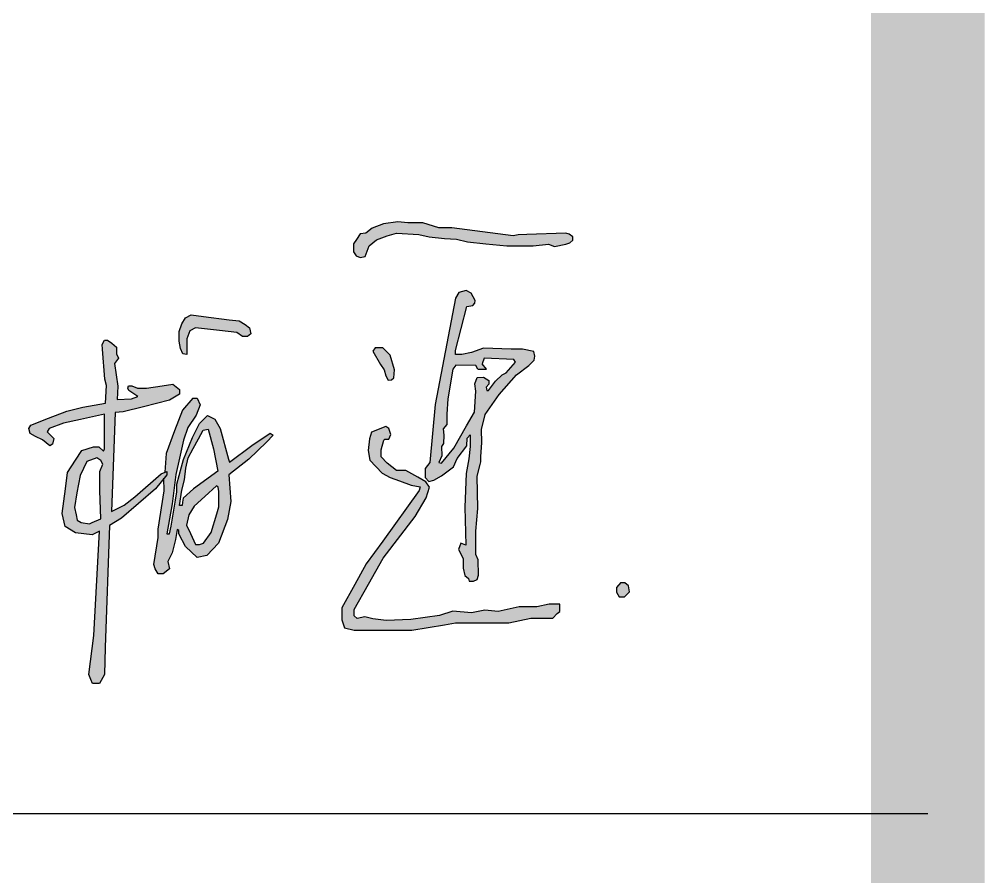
# Model space of a CAD drawing. Extents: x 33088 to 140010, y 13737 to 369010.
# Drawn here: x 119696 to 120968, y 236263 to 237394 of the extents above; entities that cross this region are included whole.
import ezdxf

# ---------------------------------------------------------------- set-up
doc = ezdxf.new("R2010")
doc.units = 0
doc.header["$LTSCALE"] = 1000
doc.header["$MEASUREMENT"] = 0
doc.layers.get('0').update_dxf_attribs({"linetype": 'CONTINUOUS'})
doc.layers.add('PUB_TITLE', color=4, linetype='CONTINUOUS')

msp = doc.modelspace()

# ---------------------------------------------------------------- hatches: boundary and pattern name
h = msp.add_hatch(color=256)
h.paths.add_polyline_path([(119821.5, 236939.6), (119826.5, 236946.6), (119824, 236952.4), (119824, 236961.2), (119818, 236966.4), (119812.1, 236970.3), (119808.2, 236970.3), (119805, 236964.8), (119805.4, 236958.7), (119808.5, 236919.1), (119810.7, 236910.4), (119809.5, 236887.2), (119779.8, 236882.2), (119758.6, 236876.9), (119734.3, 236867.5), (119711.2, 236858.5), (119708.6, 236854.1), (119710.4, 236847.1), (119717.3, 236843.5), (119726.5, 236838.8), (119736.2, 236830.9), (119739.6, 236833.1), (119741.5, 236840.5), (119732.7, 236849.7), (119735.3, 236853.9), (119754, 236860.9), (119776.4, 236865.8), (119808.3, 236872.8), (119808.3, 236827.1), (119806.7, 236824), (119800.8, 236829.5), (119793.8, 236829.5), (119778.2, 236824.7), (119770.2, 236812.3), (119759.5, 236795.7), (119756.8, 236774.3), (119752.6, 236742), (119756.2, 236724.5), (119770.2, 236716.3), (119791.8, 236713.5), (119801.5, 236718.4), (119794.3, 236580.7), (119787.7, 236529.6), (119790.3, 236522.9), (119792.4, 236517.5), (119801.8, 236517.5), (119808.2, 236529.5), (119809.3, 236564.9), (119814.6, 236726), (119830.5, 236735.7), (119875.3, 236774.4), (119890.2, 236793), (119890.2, 236797.4), (119882.8, 236793.9), (119848.2, 236763.6), (119834.3, 236752.8), (119817.3, 236744.6), (119822.5, 236874.9), (119832.7, 236875.8), (119859.5, 236882.5), (119893.8, 236891.2), (119907.1, 236899), (119907.1, 236905.4), (119898.5, 236912.2), (119884.4, 236910.2), (119863.4, 236907.3), (119851.7, 236907.3), (119844.3, 236910.3), (119839.7, 236910.3), (119838.8, 236907.3), (119840.3, 236903.9), (119852.3, 236896.2), (119844, 236893.2), (119825.1, 236892.1), (119825.8, 236909.8)])
h.paths.add_polyline_path([(119798.3, 236815.2), (119803.4, 236811.8), (119806.1, 236806.7), (119802.1, 236797.3), (119802.1, 236772), (119803.4, 236734.9), (119792.1, 236729.9), (119788.4, 236728.3), (119777.5, 236729.9), (119772.3, 236732.8), (119770.8, 236740), (119768.8, 236749.7), (119771.7, 236768.9), (119776.1, 236791.9), (119785.1, 236810.3)], flags=16)
h.paths.add_polyline_path([(119993.6, 236991.1), (119985.6, 236995.7), (119972.7, 236997.4), (119938.8, 237001.8), (119922.6, 237003.9), (119914.9, 236999.9), (119910, 236991.8), (119906.6, 236981.8), (119906.6, 236969), (119908.4, 236959.4), (119911.6, 236952.2), (119916.9, 236951.3), (119916.9, 236962.5), (119916.9, 236972), (119920.6, 236982.8), (119928.2, 236986.7), (119959.9, 236983.2), (119982.5, 236980.7), (119990.3, 236975.3), (119996.7, 236975.3), (120001, 236978.9), (119999.2, 236986.7)])
h.paths.add_polyline_path([(119912.3, 236838.4), (119918, 236855.2), (119929.1, 236871.7), (119934.5, 236885.2), (119930.3, 236893.8), (119924.8, 236893.8), (119911.1, 236878.1), (119900.7, 236850.6), (119889.5, 236820.9), (119887.9, 236796.3), (119890.2, 236797.4), (119890.2, 236793), (119886.4, 236788.4), (119886.8, 236771.8), (119878.9, 236721), (119878.9, 236710), (119873.2, 236674.7), (119875.1, 236668.7), (119879.1, 236662.4), (119885.4, 236662.4), (119893.8, 236669), (119891.6, 236678.6), (119897.6, 236689.8), (119901.6, 236707.6), (119903.9, 236720.8), (119906, 236719.4), (119906, 236715.5), (119906.6, 236714.3), (119915.1, 236698.1), (119930.2, 236683.7), (119942.9, 236686.6), (119958.5, 236702.7), (119970.3, 236733.9), (119974.9, 236757.8), (119972, 236792.6), (119998.6, 236813.6), (120021.9, 236835.9), (120030.6, 236845.1), (120026.5, 236847.8), (120002.5, 236831.4), (119972.9, 236809.3), (119971.8, 236813.4), (119960.5, 236854.1), (119953.8, 236866), (119944.1, 236871), (119933.5, 236860.3), (119924.1, 236842.2), (119912.5, 236813.1), (119909.8, 236803.3), (119903.5, 236780.4), (119903.5, 236770.2), (119901.6, 236759.4), (119896.1, 236724.9), (119894, 236714.9), (119890.2, 236714.9), (119897.5, 236754.5), (119902.4, 236793.1), (119907.2, 236814.7)])
h.paths.add_polyline_path([(119925.3, 236827.7), (119932, 236840.2), (119938.2, 236851.9), (119944.8, 236852.8), (119952.1, 236827.1), (119957.7, 236797.5), (119925.6, 236774.3), (119912.1, 236762.1), (119911.2, 236756.9), (119910.4, 236752.5), (119907.1, 236752.3), (119910.1, 236772.4), (119913.5, 236786.4), (119915.4, 236801.5), (119918.7, 236815.4)], flags=16)
h.paths.add_polyline_path([(119955.7, 236778.1), (119958.1, 236776.6), (119958.9, 236770.9), (119958.9, 236750.6), (119956.1, 236741.4), (119948.7, 236716.8), (119938.7, 236702.5), (119933.5, 236700.9), (119928.2, 236700.9), (119921.6, 236715.3), (119916.5, 236726.2), (119919.2, 236740), (119926.2, 236751.5), (119940.3, 236764.3)], flags=16)
h.paths.add_polyline_path([(120193, 237111.5), (120222.5, 237109.9), (120236.3, 237106.5), (120256.5, 237104.7), (120272.3, 237103.4), (120286.6, 237100.1), (120311, 237097.6), (120338.7, 237094.7), (120373.1, 237094.7), (120393.4, 237096.9), (120401.5, 237093.8), (120416.4, 237096.9), (120421.6, 237098.8), (120425.5, 237102.5), (120425.5, 237106.7), (120420.7, 237110.1), (120416.5, 237111.7), (120364.9, 237109.6), (120353.6, 237109.2), (120346.9, 237108), (120266, 237118.7), (120249, 237118.7), (120227.7, 237125.1), (120208, 237125.1), (120194.7, 237126.6), (120175.8, 237123.8), (120161.2, 237118.3), (120152.7, 237111.6), (120145.3, 237110.6), (120140.5, 237103.2), (120136.6, 237097.4), (120136.6, 237087), (120140.1, 237081.6), (120145.3, 237079.3), (120151.7, 237080.9), (120156.9, 237094.9), (120166.8, 237102.7), (120180.8, 237108.1)])
h.paths.add_polyline_path([(120184.8, 236950.4), (120175.3, 236960.3), (120165, 236960.3), (120162, 236956.1), (120171.9, 236938.1), (120176.9, 236931.2), (120178.9, 236923.5), (120182.2, 236917.7), (120186.3, 236918.1), (120189.5, 236920.9), (120190.6, 236931.4)])
h.paths.add_polyline_path([(120285.9, 237014.9), (120293.5, 237016.3), (120296.4, 237019), (120296.6, 237022.5), (120291.3, 237032.2), (120284.7, 237035.7), (120275.4, 237033.1), (120270.9, 237025.7), (120244.2, 236885.4), (120236.9, 236809.1), (120230.8, 236801), (120230.8, 236789.1), (120235.6, 236783.8), (120242.5, 236785.9), (120252.3, 236791.3), (120268.3, 236803.3), (120272.9, 236814.2), (120286, 236831.2), (120286.3, 236841), (120290.4, 236845.7), (120290.4, 236830.1), (120288.6, 236814.1), (120285, 236794.5), (120283.2, 236750.3), (120284.3, 236700.1), (120278.1, 236702.8), (120274.9, 236694.2), (120281.1, 236682.6), (120281.1, 236669.6), (120283, 236660.2), (120287.8, 236655.9), (120289, 236652.6), (120294.5, 236652.6), (120299.2, 236654.6), (120301, 236660.5), (120300.7, 236680.6), (120297.7, 236687.7), (120297.7, 236718.7), (120300.1, 236748.2), (120299.2, 236791), (120303.2, 236806.4), (120304.1, 236810), (120304.1, 236816.4), (120305.5, 236835.3), (120305, 236852.4), (120309.9, 236872.3), (120328.6, 236898.7), (120351.3, 236924.7), (120367.4, 236937), (120374.5, 236944.2), (120375.4, 236949.2), (120374.1, 236955.5), (120359.1, 236958.5), (120344.3, 236958.5), (120307.9, 236959.9), (120292.1, 236954), (120279.1, 236951.5), (120270.7, 236951.5), (120270.7, 236956.6)])
h.paths.add_polyline_path([(120271.1, 236937.5), (120297.6, 236937.1), (120300.4, 236932.3), (120303.4, 236932.3), (120311.9, 236932.3), (120305.8, 236939), (120308.7, 236946.7), (120347.7, 236944.8), (120350, 236941.2), (120337.8, 236927.4), (120332.2, 236924.8), (120323.5, 236916.3), (120314.4, 236903.8), (120312.2, 236903.8), (120311.3, 236908.5), (120314.7, 236912.5), (120314.7, 236917), (120307.8, 236921.7), (120299.5, 236921), (120296.3, 236912.6), (120297.7, 236903.2), (120295.9, 236875.4), (120285.5, 236857.3), (120268.6, 236828), (120252.3, 236808), (120249.1, 236808.9), (120252.7, 236817.9), (120252.2, 236830.3), (120255.2, 236834), (120255.5, 236845.3), (120254.6, 236853.6), (120259.3, 236859.2), (120259.3, 236872.9), (120260.8, 236892.9), (120267.2, 236932.1)], flags=16)
h.paths.add_polyline_path([(120180.9, 236808.3), (120172.8, 236816.7), (120172.8, 236825.7), (120176.5, 236838.5), (120177.7, 236839.9), (120183.1, 236839.9), (120185.5, 236845.9), (120183, 236853.9), (120178.9, 236856.4), (120160.2, 236848.9), (120157.4, 236840.2), (120155.7, 236824.8), (120157.8, 236812.1), (120174.2, 236794.8), (120184.6, 236789.2), (120197, 236784.8), (120212.3, 236779.3), (120224.1, 236776.8), (120222.8, 236772), (120174.9, 236705.4), (120153.3, 236675.6), (120138.1, 236648.3), (120120.9, 236617.4), (120120.9, 236601.6), (120124.4, 236591), (120137.3, 236587.9), (120159.8, 236587.9), (120188.3, 236587.9), (120213.4, 236587.9), (120256.5, 236595), (120270.9, 236597.4), (120301.2, 236597.4), (120341.1, 236597.4), (120370.2, 236603.9), (120399, 236603.9), (120405, 236609.7), (120408.2, 236612.7), (120408.2, 236622.1), (120394.5, 236622.1), (120378.1, 236618.7), (120354.9, 236618.7), (120326.9, 236612.6), (120309.5, 236614.5), (120291.8, 236610.8), (120267.5, 236612.9), (120249.6, 236607.4), (120211.9, 236601.8), (120179.4, 236600.6), (120161.7, 236602.7), (120151.5, 236605.5), (120141.4, 236603.3), (120137.1, 236606.7), (120137.1, 236615.3), (120156.1, 236648.6), (120175.6, 236682.8), (120217.7, 236738), (120232.1, 236762.5), (120236.4, 236776.5), (120231.8, 236783.7), (120221.4, 236789.6), (120213.1, 236794.3), (120205.4, 236798.7), (120193.3, 236798.7)])
h.paths.add_polyline_path([(120498.8, 236646.5), (120494, 236650.2), (120488.2, 236650.2), (120482.9, 236644.1), (120482.9, 236638), (120486.4, 236632), (120493.4, 236632), (120500.2, 236638.6)])
h = msp.add_hatch(color=250)
h.paths.add_polyline_path([(120266, 237118.7), (120249, 237118.7), (120227.7, 237125.1), (120208, 237125.1), (120194.7, 237126.6), (120175.8, 237123.8), (120161.2, 237118.3), (120152.7, 237111.6), (120145.3, 237110.6), (120140.5, 237103.2), (120136.6, 237097.4), (120136.6, 237087), (120140.1, 237081.6), (120145.3, 237079.3), (120151.7, 237080.9), (120156.9, 237094.9), (120166.8, 237102.7), (120180.8, 237108.1), (120193, 237111.5), (120222.5, 237109.9), (120236.3, 237106.5), (120256.5, 237104.7), (120272.3, 237103.4), (120286.6, 237100.1), (120311, 237097.6), (120338.7, 237094.7), (120373.1, 237094.7), (120393.4, 237096.9), (120401.5, 237093.8), (120416.4, 237096.9), (120421.6, 237098.8), (120425.5, 237102.5), (120425.5, 237106.7), (120420.7, 237110.1), (120416.5, 237111.7), (120364.9, 237109.6), (120353.6, 237109.2), (120346.9, 237108)])
h.paths.add_polyline_path([(120293.5, 237016.3), (120296.4, 237019), (120296.6, 237022.5), (120291.3, 237032.2), (120284.7, 237035.7), (120275.4, 237033.1), (120270.9, 237025.7), (120244.2, 236885.4), (120236.9, 236809.1), (120230.8, 236801), (120230.8, 236789.1), (120235.6, 236783.8), (120242.5, 236785.9), (120252.3, 236791.3), (120268.3, 236803.3), (120272.9, 236814.2), (120286, 236831.2), (120286.3, 236841), (120290.4, 236845.7), (120290.4, 236830.1), (120288.6, 236814.1), (120285, 236794.5), (120283.2, 236750.3), (120284.3, 236700.1), (120278.1, 236702.8), (120274.9, 236694.2), (120281.1, 236682.6), (120281.1, 236669.6), (120283, 236660.2), (120287.8, 236655.9), (120289, 236652.6), (120294.5, 236652.6), (120299.2, 236654.6), (120301, 236660.5), (120300.7, 236680.6), (120297.7, 236687.7), (120297.7, 236718.7), (120300.1, 236748.2), (120299.2, 236791), (120303.2, 236806.4), (120304.1, 236810), (120304.1, 236816.4), (120305.5, 236835.3), (120305, 236852.4), (120309.9, 236872.3), (120328.6, 236898.7), (120351.3, 236924.7), (120367.4, 236937), (120374.5, 236944.2), (120375.4, 236949.2), (120374.1, 236955.5), (120359.1, 236958.5), (120344.3, 236958.5), (120307.9, 236959.9), (120292.1, 236954), (120279.1, 236951.5), (120270.7, 236951.5), (120270.7, 236956.6), (120285.9, 237014.9)])
h.paths.add_polyline_path([(120308.7, 236946.7), (120347.7, 236944.8), (120350, 236941.2), (120337.8, 236927.4), (120332.2, 236924.8), (120323.5, 236916.3), (120314.4, 236903.8), (120312.2, 236903.8), (120311.3, 236908.5), (120314.7, 236912.5), (120314.7, 236917), (120307.8, 236921.7), (120299.5, 236921), (120296.3, 236912.6), (120297.7, 236903.2), (120295.9, 236875.4), (120285.5, 236857.3), (120268.6, 236828), (120252.3, 236808), (120249.1, 236808.9), (120252.7, 236817.9), (120252.2, 236830.3), (120255.2, 236834), (120255.5, 236845.3), (120254.6, 236853.6), (120259.3, 236859.2), (120259.3, 236872.9), (120260.8, 236892.9), (120267.2, 236932.1), (120271.1, 236937.5), (120297.6, 236937.1), (120300.4, 236932.3), (120303.4, 236932.3), (120311.9, 236932.3), (120305.8, 236939)], flags=16)
h.paths.add_polyline_path([(120176.5, 236838.5), (120177.7, 236839.9), (120183.1, 236839.9), (120185.5, 236845.9), (120183, 236853.9), (120178.9, 236856.4), (120160.2, 236848.9), (120157.4, 236840.2), (120155.7, 236824.8), (120157.8, 236812.1), (120174.2, 236794.8), (120184.6, 236789.2), (120197, 236784.8), (120212.3, 236779.3), (120224.1, 236776.8), (120222.8, 236772), (120174.9, 236705.4), (120153.3, 236675.6), (120138.1, 236648.3), (120120.9, 236617.4), (120120.9, 236601.6), (120124.4, 236591), (120137.3, 236587.9), (120159.8, 236587.9), (120188.3, 236587.9), (120213.4, 236587.9), (120256.5, 236595), (120270.9, 236597.4), (120301.2, 236597.4), (120341.1, 236597.4), (120370.2, 236603.9), (120399, 236603.9), (120405, 236609.7), (120408.2, 236612.7), (120408.2, 236622.1), (120394.5, 236622.1), (120378.1, 236618.7), (120354.9, 236618.7), (120326.9, 236612.6), (120309.5, 236614.5), (120291.8, 236610.8), (120267.5, 236612.9), (120249.6, 236607.4), (120211.9, 236601.8), (120179.4, 236600.6), (120161.7, 236602.7), (120151.5, 236605.5), (120141.4, 236603.3), (120137.1, 236606.7), (120137.1, 236615.3), (120156.1, 236648.6), (120175.6, 236682.8), (120217.7, 236738), (120232.1, 236762.5), (120236.4, 236776.5), (120231.8, 236783.7), (120221.4, 236789.6), (120213.1, 236794.3), (120205.4, 236798.7), (120193.3, 236798.7), (120180.9, 236808.3), (120172.8, 236816.7), (120172.8, 236825.7)])
h.paths.add_polyline_path([(120184.8, 236950.4), (120175.3, 236960.3), (120165, 236960.3), (120162, 236956.1), (120171.9, 236938.1), (120176.9, 236931.2), (120178.9, 236923.5), (120182.2, 236917.7), (120186.3, 236918.1), (120189.5, 236920.9), (120190.6, 236931.4)])
h = msp.add_hatch(color=256)
h.paths.add_polyline_path([(120180.8, 237108.1), (120193, 237111.5), (120222.5, 237109.9), (120236.3, 237106.5), (120256.5, 237104.7), (120272.3, 237103.4), (120286.6, 237100.1), (120311, 237097.6), (120338.7, 237094.7), (120373.1, 237094.7), (120393.4, 237096.9), (120401.5, 237093.8), (120416.4, 237096.9), (120421.6, 237098.8), (120425.5, 237102.5), (120425.5, 237106.7), (120420.7, 237110.1), (120416.5, 237111.7), (120364.9, 237109.6), (120353.6, 237109.2), (120346.9, 237108), (120266, 237118.7), (120249, 237118.7), (120227.7, 237125.1), (120208, 237125.1), (120194.7, 237126.6), (120175.8, 237123.8), (120161.2, 237118.3), (120152.7, 237111.6), (120145.3, 237110.6), (120140.5, 237103.2), (120136.6, 237097.4), (120136.6, 237087), (120140.1, 237081.6), (120145.3, 237079.3), (120151.7, 237080.9), (120156.9, 237094.9), (120166.8, 237102.7)])
h.paths.add_polyline_path([(120184.8, 236950.4), (120175.3, 236960.3), (120165, 236960.3), (120162, 236956.1), (120171.9, 236938.1), (120176.9, 236931.2), (120178.9, 236923.5), (120182.2, 236917.7), (120186.3, 236918.1), (120189.5, 236920.9), (120190.6, 236931.4)])
h.paths.add_polyline_path([(120285.9, 237014.9), (120293.5, 237016.3), (120296.4, 237019), (120296.6, 237022.5), (120291.3, 237032.2), (120284.7, 237035.7), (120275.4, 237033.1), (120270.9, 237025.7), (120244.2, 236885.4), (120236.9, 236809.1), (120230.8, 236801), (120230.8, 236789.1), (120235.6, 236783.8), (120242.5, 236785.9), (120252.3, 236791.3), (120268.3, 236803.3), (120272.9, 236814.2), (120286, 236831.2), (120286.3, 236841), (120290.4, 236845.7), (120290.4, 236830.1), (120288.6, 236814.1), (120285, 236794.5), (120283.2, 236750.3), (120284.3, 236700.1), (120278.1, 236702.8), (120274.9, 236694.2), (120281.1, 236682.6), (120281.1, 236669.6), (120283, 236660.2), (120287.8, 236655.9), (120289, 236652.6), (120294.5, 236652.6), (120299.2, 236654.6), (120301, 236660.5), (120300.7, 236680.6), (120297.7, 236687.7), (120297.7, 236718.7), (120300.1, 236748.2), (120299.2, 236791), (120303.2, 236806.4), (120304.1, 236810), (120304.1, 236816.4), (120305.5, 236835.3), (120305, 236852.4), (120309.9, 236872.3), (120328.6, 236898.7), (120351.3, 236924.7), (120367.4, 236937), (120374.5, 236944.2), (120375.4, 236949.2), (120374.1, 236955.5), (120359.1, 236958.5), (120344.3, 236958.5), (120307.9, 236959.9), (120292.1, 236954), (120279.1, 236951.5), (120270.7, 236951.5), (120270.7, 236956.6)])
h.paths.add_polyline_path([(120271.1, 236937.5), (120297.6, 236937.1), (120300.4, 236932.3), (120303.4, 236932.3), (120311.9, 236932.3), (120305.8, 236939), (120308.7, 236946.7), (120347.7, 236944.8), (120350, 236941.2), (120337.8, 236927.4), (120332.2, 236924.8), (120323.5, 236916.3), (120314.4, 236903.8), (120312.2, 236903.8), (120311.3, 236908.5), (120314.7, 236912.5), (120314.7, 236917), (120307.8, 236921.7), (120299.5, 236921), (120296.3, 236912.6), (120297.7, 236903.2), (120295.9, 236875.4), (120285.5, 236857.3), (120268.6, 236828), (120252.3, 236808), (120249.1, 236808.9), (120252.7, 236817.9), (120252.2, 236830.3), (120255.2, 236834), (120255.5, 236845.3), (120254.6, 236853.6), (120259.3, 236859.2), (120259.3, 236872.9), (120260.8, 236892.9), (120267.2, 236932.1)], flags=16)
h.paths.add_polyline_path([(120172.8, 236825.7), (120176.5, 236838.5), (120177.7, 236839.9), (120183.1, 236839.9), (120185.5, 236845.9), (120183, 236853.9), (120178.9, 236856.4), (120160.2, 236848.9), (120157.4, 236840.2), (120155.7, 236824.8), (120157.8, 236812.1), (120174.2, 236794.8), (120184.6, 236789.2), (120197, 236784.8), (120212.3, 236779.3), (120224.1, 236776.8), (120222.8, 236772), (120174.9, 236705.4), (120153.3, 236675.6), (120138.1, 236648.3), (120120.9, 236617.4), (120120.9, 236601.6), (120124.4, 236591), (120137.3, 236587.9), (120159.8, 236587.9), (120188.3, 236587.9), (120213.4, 236587.9), (120256.5, 236595), (120270.9, 236597.4), (120301.2, 236597.4), (120341.1, 236597.4), (120370.2, 236603.9), (120399, 236603.9), (120405, 236609.7), (120408.2, 236612.7), (120408.2, 236622.1), (120394.5, 236622.1), (120378.1, 236618.7), (120354.9, 236618.7), (120326.9, 236612.6), (120309.5, 236614.5), (120291.8, 236610.8), (120267.5, 236612.9), (120249.6, 236607.4), (120211.9, 236601.8), (120179.4, 236600.6), (120161.7, 236602.7), (120151.5, 236605.5), (120141.4, 236603.3), (120137.1, 236606.7), (120137.1, 236615.3), (120156.1, 236648.6), (120175.6, 236682.8), (120217.7, 236738), (120232.1, 236762.5), (120236.4, 236776.5), (120231.8, 236783.7), (120221.4, 236789.6), (120213.1, 236794.3), (120205.4, 236798.7), (120193.3, 236798.7), (120180.9, 236808.3), (120172.8, 236816.7)])
h = msp.add_hatch(color=256)
h.paths.add_polyline_path([(119906.6, 236969), (119908.4, 236959.4), (119911.6, 236952.2), (119916.9, 236951.3), (119916.9, 236962.5), (119916.9, 236972), (119920.6, 236982.8), (119928.2, 236986.7), (119959.9, 236983.2), (119982.5, 236980.7), (119990.3, 236975.3), (119996.7, 236975.3), (120001, 236978.9), (119999.2, 236986.7), (119993.6, 236991.1), (119985.6, 236995.7), (119972.7, 236997.4), (119938.8, 237001.8), (119922.6, 237003.9), (119914.9, 236999.9), (119910, 236991.8), (119906.6, 236981.8)])
h.paths.add_polyline_path([(119878.9, 236710), (119873.2, 236674.7), (119875.1, 236668.7), (119879.1, 236662.4), (119885.4, 236662.4), (119893.8, 236669), (119891.6, 236678.6), (119897.6, 236689.8), (119901.6, 236707.6), (119903.9, 236720.8), (119906, 236719.4), (119906, 236715.5), (119906.6, 236714.3), (119915.1, 236698.1), (119930.2, 236683.7), (119942.9, 236686.6), (119958.5, 236702.7), (119970.3, 236733.9), (119974.9, 236757.8), (119972, 236792.6), (119998.6, 236813.6), (120021.9, 236835.9), (120030.6, 236845.1), (120026.5, 236847.8), (120002.5, 236831.4), (119972.9, 236809.3), (119971.8, 236813.4), (119960.5, 236854.1), (119953.8, 236866), (119944.1, 236871), (119933.5, 236860.3), (119924.1, 236842.2), (119912.5, 236813.1), (119909.8, 236803.3), (119903.5, 236780.4), (119903.5, 236770.2), (119901.6, 236759.4), (119896.1, 236724.9), (119894, 236714.9), (119890.2, 236714.9), (119897.5, 236754.5), (119902.4, 236793.1), (119907.2, 236814.7), (119912.3, 236838.4), (119918, 236855.2), (119929.1, 236871.7), (119934.5, 236885.2), (119930.3, 236893.8), (119924.8, 236893.8), (119911.1, 236878.1), (119900.7, 236850.6), (119889.5, 236820.9), (119887.9, 236796.3), (119890.2, 236797.4), (119890.2, 236793), (119886.4, 236788.4), (119886.8, 236771.8), (119878.9, 236721)])
h.paths.add_polyline_path([(119907.1, 236752.3), (119910.1, 236772.4), (119913.5, 236786.4), (119915.4, 236801.5), (119918.7, 236815.4), (119925.3, 236827.7), (119932, 236840.2), (119938.2, 236851.9), (119944.8, 236852.8), (119952.1, 236827.1), (119957.7, 236797.5), (119925.6, 236774.3), (119912.1, 236762.1), (119911.2, 236756.9), (119910.4, 236752.5)], flags=16)
h.paths.add_polyline_path([(119916.5, 236726.2), (119919.2, 236740), (119926.2, 236751.5), (119940.3, 236764.3), (119957.7, 236779.9), (119958.9, 236770.9), (119958.9, 236750.6), (119956.1, 236741.4), (119948.7, 236716.8), (119937.7, 236700.9), (119928.2, 236700.9), (119921.6, 236715.3)], flags=16)
for color, points in [(250, [(119993.6, 236991.1), (119985.6, 236995.7), (119972.7, 236997.4), (119938.8, 237001.8), (119922.6, 237003.9), (119914.9, 236999.9), (119910, 236991.8), (119906.6, 236981.8), (119906.6, 236969), (119908.4, 236959.4), (119911.6, 236952.2), (119916.9, 236951.3), (119916.9, 236962.5), (119916.9, 236972), (119920.6, 236982.8), (119928.2, 236986.7), (119959.9, 236983.2), (119982.5, 236980.7), (119990.3, 236975.3), (119996.7, 236975.3), (120001, 236978.9), (119999.2, 236986.7)]), (256, [(119906.6, 236969), (119908.4, 236959.4), (119911.6, 236952.2), (119916.9, 236951.3), (119916.9, 236962.5), (119916.9, 236972), (119920.6, 236982.8), (119928.2, 236986.7), (119959.9, 236983.2), (119982.5, 236980.7), (119990.3, 236975.3), (119996.7, 236975.3), (120001, 236978.9), (119999.2, 236986.7), (119993.6, 236991.1), (119985.6, 236995.7), (119972.7, 236997.4), (119938.8, 237001.8), (119922.6, 237003.9), (119914.9, 236999.9), (119910, 236991.8), (119906.6, 236981.8)]), (250, [(120498.8, 236646.5), (120494, 236650.2), (120488.2, 236650.2), (120482.9, 236644.1), (120482.9, 236638), (120486.4, 236632), (120493.4, 236632), (120500.2, 236638.6)]), (256, [(120494, 236650.2), (120488.2, 236650.2), (120482.9, 236644.1), (120482.9, 236638), (120486.4, 236632), (120493.4, 236632), (120500.2, 236638.6), (120498.8, 236646.5)])]:
    msp.add_hatch(color=color).paths.add_polyline_path(points)
h = msp.add_hatch(color=250)
h.paths.add_polyline_path([(119821.5, 236939.6), (119826.5, 236946.6), (119824, 236952.4), (119824, 236961.2), (119818, 236966.4), (119812.1, 236970.3), (119808.2, 236970.3), (119805, 236964.8), (119805.4, 236958.7), (119808.5, 236919.1), (119810.7, 236910.4), (119809.5, 236887.2), (119779.8, 236882.2), (119758.6, 236876.9), (119734.3, 236867.5), (119711.2, 236858.5), (119708.6, 236854.1), (119710.4, 236847.1), (119717.3, 236843.5), (119726.5, 236838.8), (119736.2, 236830.9), (119739.6, 236833.1), (119741.5, 236840.5), (119732.7, 236849.7), (119735.3, 236853.9), (119754, 236860.9), (119776.4, 236865.8), (119808.3, 236872.8), (119808.3, 236827.1), (119806.7, 236824), (119800.8, 236829.5), (119793.8, 236829.5), (119778.2, 236824.7), (119770.2, 236812.3), (119759.5, 236795.7), (119756.8, 236774.3), (119752.6, 236742), (119756.2, 236724.5), (119770.2, 236716.3), (119791.8, 236713.5), (119801.5, 236718.4), (119794.3, 236580.7), (119787.7, 236529.6), (119790.3, 236522.9), (119792.4, 236517.5), (119801.8, 236517.5), (119808.2, 236529.5), (119809.3, 236564.9), (119814.6, 236726), (119830.5, 236735.7), (119875.3, 236774.4), (119890.2, 236793), (119890.2, 236797.4), (119882.8, 236793.9), (119848.2, 236763.6), (119834.3, 236752.8), (119817.3, 236744.6), (119822.5, 236874.9), (119832.7, 236875.8), (119859.5, 236882.5), (119893.8, 236891.2), (119907.1, 236899), (119907.1, 236905.4), (119898.5, 236912.2), (119884.4, 236910.2), (119863.4, 236907.3), (119851.7, 236907.3), (119844.3, 236910.3), (119839.7, 236910.3), (119838.8, 236907.3), (119840.3, 236903.9), (119852.3, 236896.2), (119844, 236893.2), (119825.1, 236892.1), (119825.8, 236909.8)])
h.paths.add_polyline_path([(119798.3, 236815.2), (119803.4, 236811.8), (119806.1, 236806.7), (119802.1, 236797.3), (119802.1, 236772), (119803.4, 236734.9), (119792.1, 236729.9), (119788.4, 236728.3), (119777.5, 236729.9), (119772.3, 236732.8), (119770.8, 236740), (119768.8, 236749.7), (119771.7, 236768.9), (119776.1, 236791.9), (119785.1, 236810.3)], flags=16)
h = msp.add_hatch(color=250)
h.paths.add_polyline_path([(119912.3, 236838.4), (119918, 236855.2), (119929.1, 236871.7), (119934.5, 236885.2), (119930.3, 236893.8), (119924.8, 236893.8), (119911.1, 236878.1), (119900.7, 236850.6), (119889.5, 236820.9), (119887.9, 236796.3), (119890.2, 236797.4), (119890.2, 236793), (119886.4, 236788.4), (119886.8, 236771.8), (119878.9, 236721), (119878.9, 236710), (119873.2, 236674.7), (119875.1, 236668.7), (119879.1, 236662.4), (119885.4, 236662.4), (119893.8, 236669), (119891.6, 236678.6), (119897.6, 236689.8), (119901.6, 236707.6), (119903.9, 236720.8), (119906, 236719.4), (119906, 236715.5), (119906.6, 236714.3), (119915.1, 236698.1), (119930.2, 236683.7), (119942.9, 236686.6), (119958.5, 236702.7), (119970.3, 236733.9), (119974.9, 236757.8), (119972, 236792.6), (119998.6, 236813.6), (120021.9, 236835.9), (120030.6, 236845.1), (120026.5, 236847.8), (120002.5, 236831.4), (119972.9, 236809.3), (119971.8, 236813.4), (119960.5, 236854.1), (119953.8, 236866), (119944.1, 236871), (119933.5, 236860.3), (119924.1, 236842.2), (119912.5, 236813.1), (119909.8, 236803.3), (119903.5, 236780.4), (119903.5, 236770.2), (119901.6, 236759.4), (119896.1, 236724.9), (119894, 236714.9), (119890.2, 236714.9), (119897.5, 236754.5), (119902.4, 236793.1), (119907.2, 236814.7)])
h.paths.add_polyline_path([(119925.3, 236827.7), (119932, 236840.2), (119938.2, 236851.9), (119944.8, 236852.8), (119952.1, 236827.1), (119957.7, 236797.5), (119925.6, 236774.3), (119912.1, 236762.1), (119911.2, 236756.9), (119910.4, 236752.5), (119907.1, 236752.3), (119910.1, 236772.4), (119913.5, 236786.4), (119915.4, 236801.5), (119918.7, 236815.4)], flags=16)
h.paths.add_polyline_path([(119955.7, 236778.1), (119958.1, 236776.6), (119958.9, 236770.9), (119958.9, 236750.6), (119956.1, 236741.4), (119948.7, 236716.8), (119938.7, 236702.5), (119933.5, 236700.9), (119928.2, 236700.9), (119921.6, 236715.3), (119916.5, 236726.2), (119919.2, 236740), (119926.2, 236751.5), (119940.3, 236764.3)], flags=16)

# ---------------------------------------------------------------- linework, layer by layer
for p, q in [((120161.2, 237118.3), (120152.7, 237111.6)), ((120175.8, 237123.8), (120161.2, 237118.3)), ((120194.7, 237126.6), (120175.8, 237123.8)), ((120208, 237125.1), (120194.7, 237126.6)), ((120227.7, 237125.1), (120208, 237125.1)), ((120249, 237118.7), (120227.7, 237125.1)), ((120266, 237118.7), (120249, 237118.7)), ((120346.9, 237108), (120266, 237118.7)), ((120140.5, 237103.2), (120136.6, 237097.4)), ((120145.3, 237110.6), (120140.5, 237103.2)), ((120152.7, 237111.6), (120145.3, 237110.6)), ((120156.9, 237094.9), (120166.8, 237102.7)), ((120166.8, 237102.7), (120180.8, 237108.1)), ((120180.8, 237108.1), (120193, 237111.5)), ((120193, 237111.5), (120222.5, 237109.9)), ((120222.5, 237109.9), (120236.3, 237106.5)), ((120236.3, 237106.5), (120256.5, 237104.7)), ((120256.5, 237104.7), (120272.3, 237103.4)), ((120272.3, 237103.4), (120286.6, 237100.1)), ((120353.6, 237109.2), (120346.9, 237108)), ((120364.9, 237109.6), (120353.6, 237109.2)), ((120416.5, 237111.7), (120364.9, 237109.6)), ((120420.7, 237110.1), (120416.5, 237111.7)), ((120425.5, 237106.7), (120420.7, 237110.1)), ((120421.6, 237098.8), (120425.5, 237102.5)), ((120425.5, 237102.5), (120425.5, 237106.7)), ((120136.6, 237097.4), (120136.6, 237087)), ((120151.7, 237080.9), (120156.9, 237094.9)), ((120286.6, 237100.1), (120311, 237097.6)), ((120311, 237097.6), (120338.7, 237094.7)), ((120338.7, 237094.7), (120373.1, 237094.7)), ((120373.1, 237094.7), (120393.4, 237096.9)), ((120393.4, 237096.9), (120401.5, 237093.8)), ((120401.5, 237093.8), (120416.4, 237096.9)), ((120416.4, 237096.9), (120421.6, 237098.8)), ((120136.6, 237087), (120140.1, 237081.6)), ((120140.1, 237081.6), (120145.3, 237079.3)), ((120145.3, 237079.3), (120151.7, 237080.9)), ((120275.4, 237033.1), (120270.9, 237025.7)), ((120284.7, 237035.7), (120275.4, 237033.1)), ((120291.3, 237032.2), (120284.7, 237035.7)), ((120296.6, 237022.5), (120291.3, 237032.2)), ((120270.9, 237025.7), (120244.2, 236885.4)), ((120270.7, 236956.6), (120285.9, 237014.9)), ((120285.9, 237014.9), (120293.5, 237016.3)), ((120293.5, 237016.3), (120296.4, 237019)), ((120296.4, 237019), (120296.6, 237022.5)), ((119914.9, 236999.9), (119922.6, 237003.9)), ((119922.6, 237003.9), (119938.8, 237001.8)), ((119938.8, 237001.8), (119972.7, 236997.4)), ((119906.6, 236981.8), (119910, 236991.8)), ((119910, 236991.8), (119914.9, 236999.9)), ((119972.7, 236997.4), (119985.6, 236995.7)), ((119985.6, 236995.7), (119993.6, 236991.1)), ((119993.6, 236991.1), (119999.2, 236986.7)), ((119906.6, 236969), (119906.6, 236981.8)), ((119920.6, 236982.8), (119916.9, 236972)), ((119928.2, 236986.7), (119920.6, 236982.8)), ((119959.9, 236983.2), (119928.2, 236986.7)), ((119982.5, 236980.7), (119959.9, 236983.2)), ((119990.3, 236975.3), (119982.5, 236980.7)), ((119996.7, 236975.3), (119990.3, 236975.3)), ((120001, 236978.9), (119996.7, 236975.3)), ((119999.2, 236986.7), (120001, 236978.9)), ((119805, 236964.8), (119808.2, 236970.3)), ((119805.4, 236958.7), (119805, 236964.8)), ((119808.2, 236970.3), (119812.1, 236970.3)), ((119812.1, 236970.3), (119818, 236966.4)), ((119818, 236966.4), (119824, 236961.2)), ((119908.4, 236959.4), (119906.6, 236969)), ((119916.9, 236972), (119916.9, 236962.5)), ((119916.9, 236962.5), (119916.9, 236951.3)), ((119808.5, 236919.1), (119805.4, 236958.7)), ((119824, 236961.2), (119824, 236952.4)), ((119824, 236952.4), (119826.5, 236946.6)), ((119911.6, 236952.2), (119908.4, 236959.4)), ((119916.9, 236951.3), (119911.6, 236952.2)), ((120165, 236960.3), (120162, 236956.1)), ((120162, 236956.1), (120171.9, 236938.1)), ((120175.3, 236960.3), (120165, 236960.3)), ((120184.8, 236950.4), (120175.3, 236960.3)), ((120190.6, 236931.4), (120184.8, 236950.4)), ((120270.7, 236951.5), (120270.7, 236956.6)), ((120279.1, 236951.5), (120270.7, 236951.5)), ((120292.1, 236954), (120279.1, 236951.5)), ((120307.9, 236959.9), (120292.1, 236954)), ((120344.3, 236958.5), (120307.9, 236959.9)), ((120359.1, 236958.5), (120344.3, 236958.5)), ((120374.1, 236955.5), (120359.1, 236958.5)), ((120375.4, 236949.2), (120374.1, 236955.5)), ((119826.5, 236946.6), (119821.5, 236939.6)), ((119821.5, 236939.6), (119825.8, 236909.8)), ((120171.9, 236938.1), (120176.9, 236931.2)), ((120271.1, 236937.5), (120267.2, 236932.1)), ((120297.6, 236937.1), (120271.1, 236937.5)), ((120300.4, 236932.3), (120297.6, 236937.1)), ((120308.7, 236946.7), (120305.8, 236939)), ((120311.9, 236932.3), (120305.8, 236939)), ((120347.7, 236944.8), (120308.7, 236946.7)), ((120337.8, 236927.4), (120350, 236941.2)), ((120350, 236941.2), (120347.7, 236944.8)), ((120351.3, 236924.7), (120367.4, 236937)), ((120367.4, 236937), (120374.5, 236944.2)), ((120374.5, 236944.2), (120375.4, 236949.2)), ((120176.9, 236931.2), (120178.9, 236923.5)), ((120189.5, 236920.9), (120190.6, 236931.4)), ((120267.2, 236932.1), (120260.8, 236892.9)), ((120300.4, 236932.3), (120303.4, 236932.3)), ((120303.4, 236932.3), (120311.9, 236932.3)), ((120323.5, 236916.3), (120332.2, 236924.8)), ((120328.6, 236898.7), (120351.3, 236924.7)), ((120332.2, 236924.8), (120337.8, 236927.4)), ((119810.7, 236910.4), (119808.5, 236919.1)), ((119884.4, 236910.2), (119898.5, 236912.2)), ((119898.5, 236912.2), (119907.1, 236905.4)), ((120178.9, 236923.5), (120182.2, 236917.7)), ((120182.2, 236917.7), (120186.3, 236918.1)), ((120186.3, 236918.1), (120189.5, 236920.9)), ((120296.3, 236912.6), (120299.5, 236921)), ((120297.7, 236903.2), (120296.3, 236912.6)), ((120299.5, 236921), (120307.8, 236921.7)), ((120307.8, 236921.7), (120314.7, 236917)), ((120314.7, 236912.5), (120311.3, 236908.5)), ((120314.4, 236903.8), (120323.5, 236916.3)), ((120314.7, 236917), (120314.7, 236912.5)), ((119809.5, 236887.2), (119810.7, 236910.4)), ((119825.8, 236909.8), (119825.1, 236892.1)), ((119838.8, 236907.3), (119839.7, 236910.3)), ((119840.3, 236903.9), (119838.8, 236907.3)), ((119839.7, 236910.3), (119844.3, 236910.3)), ((119852.3, 236896.2), (119840.3, 236903.9)), ((119844.3, 236910.3), (119851.7, 236907.3)), ((119851.7, 236907.3), (119863.4, 236907.3)), ((119863.4, 236907.3), (119884.4, 236910.2)), ((119907.1, 236899), (119893.8, 236891.2)), ((119907.1, 236905.4), (119907.1, 236899)), ((120295.9, 236875.4), (120297.7, 236903.2)), ((120309.9, 236872.3), (120328.6, 236898.7)), ((120311.3, 236908.5), (120312.2, 236903.8)), ((120312.2, 236903.8), (120314.4, 236903.8)), ((119779.8, 236882.2), (119809.5, 236887.2)), ((119825.1, 236892.1), (119844, 236893.2)), ((119844, 236893.2), (119852.3, 236896.2)), ((119893.8, 236891.2), (119859.5, 236882.5)), ((119924.8, 236893.8), (119911.1, 236878.1)), ((119924.8, 236893.8), (119930.3, 236893.8)), ((119930.3, 236893.8), (119934.5, 236885.2)), ((120260.8, 236892.9), (120259.3, 236872.9)), ((119734.3, 236867.5), (119758.6, 236876.9)), ((119758.6, 236876.9), (119779.8, 236882.2)), ((119822.5, 236874.9), (119817.3, 236744.6)), ((119832.7, 236875.8), (119822.5, 236874.9)), ((119859.5, 236882.5), (119832.7, 236875.8)), ((119911.1, 236878.1), (119900.7, 236850.6)), ((119934.5, 236885.2), (119929.1, 236871.7)), ((120244.2, 236885.4), (120236.9, 236809.1)), ((120285.5, 236857.3), (120295.9, 236875.4)), ((119711.2, 236858.5), (119734.3, 236867.5)), ((119754, 236860.9), (119735.3, 236853.9)), ((119776.4, 236865.8), (119754, 236860.9)), ((119808.3, 236872.8), (119776.4, 236865.8)), ((119808.3, 236827.1), (119808.3, 236872.8)), ((119929.1, 236871.7), (119918, 236855.2)), ((119933.5, 236860.3), (119944.1, 236871)), ((119944.1, 236871), (119953.8, 236866)), ((119953.8, 236866), (119960.5, 236854.1)), ((120259.3, 236872.9), (120259.3, 236859.2)), ((120305, 236852.4), (120309.9, 236872.3)), ((119708.6, 236854.1), (119711.2, 236858.5)), ((119710.4, 236847.1), (119708.6, 236854.1)), ((119735.3, 236853.9), (119732.7, 236849.7)), ((119732.7, 236849.7), (119741.5, 236840.5)), ((119900.7, 236850.6), (119889.5, 236820.9)), ((119918, 236855.2), (119912.3, 236838.4)), ((119924.1, 236842.2), (119933.5, 236860.3)), ((119932, 236840.2), (119938.2, 236851.9)), ((119938.2, 236851.9), (119944.8, 236852.8)), ((119944.8, 236852.8), (119952.1, 236827.1)), ((119960.5, 236854.1), (119971.8, 236813.4)), ((120002.5, 236831.4), (120026.5, 236847.8)), ((120026.5, 236847.8), (120030.6, 236845.1)), ((120160.2, 236848.9), (120157.4, 236840.2)), ((120178.9, 236856.4), (120160.2, 236848.9)), ((120183, 236853.9), (120178.9, 236856.4)), ((120185.5, 236845.9), (120183, 236853.9)), ((120259.3, 236859.2), (120254.6, 236853.6)), ((120254.6, 236853.6), (120255.5, 236845.3)), ((120268.6, 236828), (120285.5, 236857.3)), ((120305.5, 236835.3), (120305, 236852.4)), ((119717.3, 236843.5), (119710.4, 236847.1)), ((119726.5, 236838.8), (119717.3, 236843.5)), ((119736.2, 236830.9), (119726.5, 236838.8)), ((119741.5, 236840.5), (119739.6, 236833.1)), ((119912.3, 236838.4), (119907.2, 236814.7)), ((119912.5, 236813.1), (119924.1, 236842.2)), ((119925.3, 236827.7), (119932, 236840.2)), ((120021.9, 236835.9), (119998.6, 236813.6)), ((120030.6, 236845.1), (120021.9, 236835.9)), ((120157.4, 236840.2), (120155.7, 236824.8)), ((120172.8, 236825.7), (120176.5, 236838.5)), ((120176.5, 236838.5), (120177.7, 236839.9)), ((120177.7, 236839.9), (120183.1, 236839.9)), ((120183.1, 236839.9), (120185.5, 236845.9)), ((120255.5, 236845.3), (120255.2, 236834)), ((120286, 236831.2), (120286.3, 236841)), ((120286.3, 236841), (120290.4, 236845.7)), ((120290.4, 236845.7), (120290.4, 236830.1)), ((120304.1, 236816.4), (120305.5, 236835.3)), ((119739.6, 236833.1), (119736.2, 236830.9)), ((119770.2, 236812.3), (119778.2, 236824.7)), ((119778.2, 236824.7), (119793.8, 236829.5)), ((119793.8, 236829.5), (119800.8, 236829.5)), ((119800.8, 236829.5), (119806.7, 236824)), ((119806.7, 236824), (119808.3, 236827.1)), ((119918.7, 236815.4), (119925.3, 236827.7)), ((119952.1, 236827.1), (119957.7, 236797.5)), ((119972.9, 236809.3), (120002.5, 236831.4)), ((120155.7, 236824.8), (120157.8, 236812.1)), ((120172.8, 236816.7), (120172.8, 236825.7)), ((120255.2, 236834), (120252.2, 236830.3)), ((120252.2, 236830.3), (120252.7, 236817.9)), ((120252.3, 236808), (120268.6, 236828)), ((120272.9, 236814.2), (120286, 236831.2)), ((120290.4, 236830.1), (120288.6, 236814.1)), ((119759.5, 236795.7), (119770.2, 236812.3)), ((119785.1, 236810.3), (119776.1, 236791.9)), ((119798.3, 236815.2), (119785.1, 236810.3)), ((119803.4, 236811.8), (119798.3, 236815.2)), ((119806.1, 236806.7), (119803.4, 236811.8)), ((119889.5, 236820.9), (119887.9, 236796.3)), ((119907.2, 236814.7), (119902.4, 236793.1)), ((119909.8, 236803.3), (119912.5, 236813.1)), ((119915.4, 236801.5), (119918.7, 236815.4)), ((119971.8, 236813.4), (119972.9, 236809.3)), ((119998.6, 236813.6), (119972, 236792.6)), ((120157.8, 236812.1), (120174.2, 236794.8)), ((120180.9, 236808.3), (120172.8, 236816.7)), ((120252.7, 236817.9), (120249.1, 236808.9)), ((120268.3, 236803.3), (120272.9, 236814.2)), ((120288.6, 236814.1), (120285, 236794.5)), ((120303.2, 236806.4), (120304.1, 236810)), ((120304.1, 236810), (120304.1, 236816.4)), ((119802.1, 236797.3), (119806.1, 236806.7)), ((119802.1, 236772), (119802.1, 236797.3)), ((119882.8, 236793.9), (119890.2, 236797.4)), ((119890.2, 236797.4), (119890.2, 236793)), ((119903.5, 236780.4), (119909.8, 236803.3)), ((119913.5, 236786.4), (119915.4, 236801.5)), ((119957.7, 236797.5), (119925.6, 236774.3)), ((120193.3, 236798.7), (120180.9, 236808.3)), ((120205.4, 236798.7), (120193.3, 236798.7)), ((120213.1, 236794.3), (120205.4, 236798.7)), ((120236.9, 236809.1), (120230.8, 236801)), ((120230.8, 236801), (120230.8, 236789.1)), ((120249.1, 236808.9), (120252.3, 236808)), ((120252.3, 236791.3), (120268.3, 236803.3)), ((120299.2, 236791), (120303.2, 236806.4)), ((119756.8, 236774.3), (119759.5, 236795.7)), ((119776.1, 236791.9), (119771.7, 236768.9)), ((119848.2, 236763.6), (119882.8, 236793.9)), ((119890.2, 236793), (119875.3, 236774.4)), ((119886.8, 236771.8), (119886.4, 236788.4)), ((119902.4, 236793.1), (119897.5, 236754.5)), ((119910.1, 236772.4), (119913.5, 236786.4)), ((119972, 236792.6), (119974.9, 236757.8)), ((120174.2, 236794.8), (120184.6, 236789.2)), ((120184.6, 236789.2), (120197, 236784.8)), ((120197, 236784.8), (120212.3, 236779.3)), ((120221.4, 236789.6), (120213.1, 236794.3)), ((120231.8, 236783.7), (120221.4, 236789.6)), ((120230.8, 236789.1), (120235.6, 236783.8)), ((120235.6, 236783.8), (120242.5, 236785.9)), ((120242.5, 236785.9), (120252.3, 236791.3)), ((120285, 236794.5), (120283.2, 236750.3)), ((120300.1, 236748.2), (120299.2, 236791)), ((119752.6, 236742), (119756.8, 236774.3)), ((119803.4, 236734.9), (119802.1, 236772)), ((119875.3, 236774.4), (119830.5, 236735.7)), ((119878.9, 236721), (119886.8, 236771.8)), ((119903.5, 236770.2), (119903.5, 236780.4)), ((119907.1, 236752.3), (119910.1, 236772.4)), ((119925.6, 236774.3), (119912.1, 236762.1)), ((119955.7, 236778.1), (119940.3, 236764.3)), ((119958.1, 236776.6), (119955.7, 236778.1)), ((119958.9, 236770.9), (119958.1, 236776.6)), ((120222.8, 236772), (120174.9, 236705.4)), ((120212.3, 236779.3), (120224.1, 236776.8)), ((120224.1, 236776.8), (120222.8, 236772)), ((120236.4, 236776.5), (120231.8, 236783.7)), ((120232.1, 236762.5), (120236.4, 236776.5)), ((119771.7, 236768.9), (119768.8, 236749.7)), ((119834.3, 236752.8), (119848.2, 236763.6)), ((119896.1, 236724.9), (119901.6, 236759.4)), ((119901.6, 236759.4), (119903.5, 236770.2)), ((119912.1, 236762.1), (119911.2, 236756.9)), ((119940.3, 236764.3), (119926.2, 236751.5)), ((119958.9, 236750.6), (119958.9, 236770.9)), ((120217.7, 236738), (120232.1, 236762.5)), ((119768.8, 236749.7), (119770.8, 236740)), ((119817.3, 236744.6), (119834.3, 236752.8)), ((119897.5, 236754.5), (119890.2, 236714.9)), ((119910.4, 236752.5), (119907.1, 236752.3)), ((119911.2, 236756.9), (119910.4, 236752.5)), ((119926.2, 236751.5), (119919.2, 236740)), ((119956.1, 236741.4), (119958.9, 236750.6)), ((119974.9, 236757.8), (119970.3, 236733.9)), ((120283.2, 236750.3), (120284.3, 236700.1)), ((120297.7, 236718.7), (120300.1, 236748.2)), ((119756.2, 236724.5), (119752.6, 236742)), ((119770.8, 236740), (119772.3, 236732.8)), ((119792.1, 236729.9), (119803.4, 236734.9)), ((119830.5, 236735.7), (119814.6, 236726)), ((119919.2, 236740), (119916.5, 236726.2)), ((119948.7, 236716.8), (119956.1, 236741.4)), ((119970.3, 236733.9), (119958.5, 236702.7)), ((120175.6, 236682.8), (120217.7, 236738)), ((119770.2, 236716.3), (119756.2, 236724.5)), ((119772.3, 236732.8), (119777.5, 236729.9)), ((119777.5, 236729.9), (119788.4, 236728.3)), ((119788.4, 236728.3), (119792.1, 236729.9)), ((119814.6, 236726), (119809.3, 236564.9)), ((119878.9, 236710), (119878.9, 236721)), ((119894, 236714.9), (119896.1, 236724.9)), ((119903.9, 236720.8), (119901.6, 236707.6)), ((119906, 236719.4), (119903.9, 236720.8)), ((119916.5, 236726.2), (119921.6, 236715.3)), ((119791.8, 236713.5), (119770.2, 236716.3)), ((119801.5, 236718.4), (119791.8, 236713.5)), ((119794.3, 236580.7), (119801.5, 236718.4)), ((119873.2, 236674.7), (119878.9, 236710)), ((119890.2, 236714.9), (119894, 236714.9)), ((119906, 236715.5), (119906, 236719.4)), ((119906.6, 236714.3), (119906, 236715.5)), ((119915.1, 236698.1), (119906.6, 236714.3)), ((119921.6, 236715.3), (119928.2, 236700.9)), ((119938.7, 236702.5), (119948.7, 236716.8)), ((120297.7, 236687.7), (120297.7, 236718.7)), ((119901.6, 236707.6), (119897.6, 236689.8)), ((119930.2, 236683.7), (119915.1, 236698.1)), ((119928.2, 236700.9), (119933.5, 236700.9)), ((119933.5, 236700.9), (119938.7, 236702.5)), ((119958.5, 236702.7), (119942.9, 236686.6)), ((120174.9, 236705.4), (120153.3, 236675.6)), ((120278.1, 236702.8), (120274.9, 236694.2)), ((120284.3, 236700.1), (120278.1, 236702.8)), ((119897.6, 236689.8), (119891.6, 236678.6)), ((119942.9, 236686.6), (119930.2, 236683.7)), ((120156.1, 236648.6), (120175.6, 236682.8)), ((120274.9, 236694.2), (120281.1, 236682.6)), ((120281.1, 236682.6), (120281.1, 236669.6)), ((120300.7, 236680.6), (120297.7, 236687.7)), ((119875.1, 236668.7), (119873.2, 236674.7)), ((119891.6, 236678.6), (119893.8, 236669)), ((120153.3, 236675.6), (120138.1, 236648.3)), ((120281.1, 236669.6), (120283, 236660.2)), ((120301, 236660.5), (120300.7, 236680.6)), ((119879.1, 236662.4), (119875.1, 236668.7)), ((119885.4, 236662.4), (119879.1, 236662.4)), ((119893.8, 236669), (119885.4, 236662.4)), ((120283, 236660.2), (120287.8, 236655.9)), ((120299.2, 236654.6), (120301, 236660.5)), ((120138.1, 236648.3), (120120.9, 236617.4)), ((120137.1, 236615.3), (120156.1, 236648.6)), ((120287.8, 236655.9), (120289, 236652.6)), ((120289, 236652.6), (120294.5, 236652.6)), ((120294.5, 236652.6), (120299.2, 236654.6)), ((120488.7, 236650.8), (120482.9, 236644.1)), ((120482.9, 236644.1), (120482.9, 236638)), ((120494, 236650.2), (120488.2, 236650.2)), ((120498.8, 236646.5), (120494, 236650.2)), ((120500.2, 236638.6), (120498.8, 236646.5)), ((120482.9, 236638), (120486.4, 236632)), ((120486.4, 236632), (120493.4, 236632)), ((120493.4, 236632), (120500.2, 236638.6)), ((120354.9, 236618.7), (120326.9, 236612.6)), ((120378.1, 236618.7), (120354.9, 236618.7)), ((120394.5, 236622.1), (120378.1, 236618.7)), ((120408.2, 236622.1), (120394.5, 236622.1)), ((120408.2, 236612.7), (120408.2, 236622.1)), ((120120.9, 236617.4), (120120.9, 236601.6)), ((120137.1, 236606.7), (120137.1, 236615.3)), ((120141.4, 236603.3), (120137.1, 236606.7)), ((120249.6, 236607.4), (120211.9, 236601.8)), ((120267.5, 236612.9), (120249.6, 236607.4)), ((120291.8, 236610.8), (120267.5, 236612.9)), ((120309.5, 236614.5), (120291.8, 236610.8)), ((120326.9, 236612.6), (120309.5, 236614.5)), ((120399, 236603.9), (120405, 236609.7)), ((120405, 236609.7), (120408.2, 236612.7)), ((120120.9, 236601.6), (120124.4, 236591)), ((120151.5, 236605.5), (120141.4, 236603.3)), ((120161.7, 236602.7), (120151.5, 236605.5)), ((120179.4, 236600.6), (120161.7, 236602.7)), ((120211.9, 236601.8), (120179.4, 236600.6)), ((120213.4, 236587.9), (120256.5, 236595)), ((120256.5, 236595), (120270.9, 236597.4)), ((120270.9, 236597.4), (120301.2, 236597.4)), ((120301.2, 236597.4), (120341.1, 236597.4)), ((120341.1, 236597.4), (120370.2, 236603.9)), ((120370.2, 236603.9), (120399, 236603.9)), ((119787.7, 236529.6), (119794.3, 236580.7)), ((120124.4, 236591), (120137.3, 236587.9)), ((120137.3, 236587.9), (120159.8, 236587.9)), ((120159.8, 236587.9), (120188.3, 236587.9)), ((120188.3, 236587.9), (120213.4, 236587.9)), ((119809.3, 236564.9), (119808.2, 236529.5)), ((119790.3, 236522.9), (119787.7, 236529.6)), ((119792.4, 236517.5), (119790.3, 236522.9)), ((119801.8, 236517.5), (119792.4, 236517.5)), ((119808.2, 236529.5), (119801.8, 236517.5))]:
    msp.add_line(p, q)
at = {"layer": 'PUB_TITLE', "color": 4}
msp.add_line((114843.4, 236346.3), (120893.4, 236346.3), dxfattribs=at)
at = {"layer": 'PUB_TITLE', "const_width": 150}
msp.add_lwpolyline([(37043.4, 214055.8), (120893.4, 214055.8), (120893.4, 274055.8), (37043.4, 274055.8)], close=True, dxfattribs=at)

doc.saveas('drawing.dxf')
